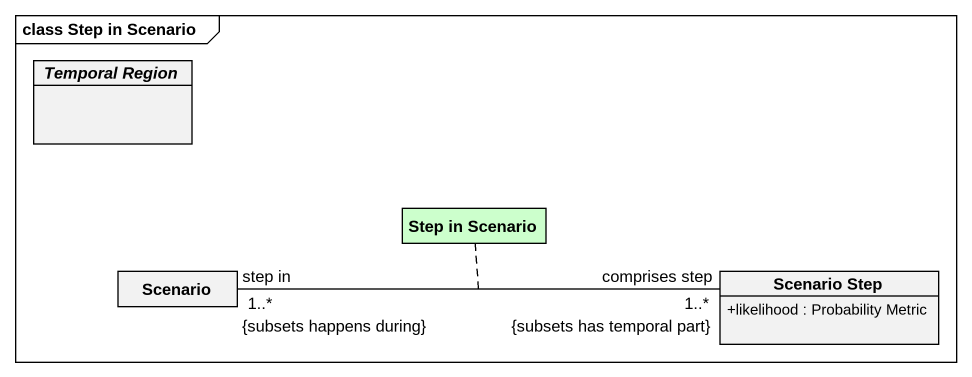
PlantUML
@startuml
mainframe class Step in Scenario
hide circle
hide empty members
skinparam classAttributeIconSize 0
abstract class "Temporal Region" as Temporal_Region
class "Step in Scenario" as Step_in_Scenario #CCFFCC
class Scenario
class "Scenario Step" as Scenario_Step {
  +likelihood : Probability Metric
}
Scenario "step in\n1..*\n{subsets happens during}" -right- "comprises step\n1..*\n{subsets has temporal part}" Scenario_Step
(Scenario, Scenario_Step) .. Step_in_Scenario
@enduml
